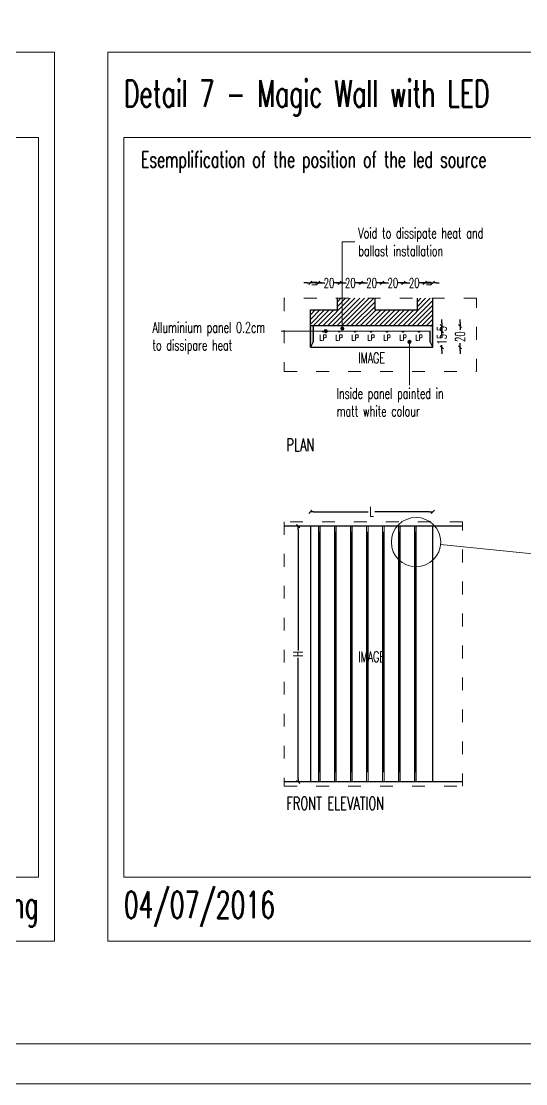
# Model space of a CAD drawing. Header units: millimetres. Extents: x 1734 to 22014, y 983 to 3953.
# Drawn here: x 14014 to 14487, y 983 to 1980 of the extents above; entities that cross this region are included whole.
import ezdxf

# ---------------------------------------------------------------- set-up
doc = ezdxf.new("R2010")
doc.units = ezdxf.units.MM
doc.linetypes.add('ACAD_ISO03W100', pattern=[30, 12, -18])
for name, color, linetype in [('1', 7, 'Continuous'), ('LD_base', 144, 'Continuous'), ('LD_beam', 240, 'Continuous'), ('LD_quote', 242, 'Continuous')]:
    doc.layers.add(name, color=color, linetype=linetype)
doc.layers.add('LD_light', color=240, linetype='Continuous', lineweight=5)
doc.layers.add('LD_text', color=7, linetype='Continuous', lineweight=9)
doc.styles.add('SIMPLEX', font='SIMPLEX.SHX', dxfattribs={"width": 0.65})
doc.dimstyles.new('Illuminazione 1_100', dxfattribs={"dimtxt": 9, "dimasz": 3, "dimexe": 0.05, "dimexo": 0.05, "dimgap": 1.5, "dimtad": 0, "dimdec": 0, "dimlfac": -1, "dimzin": 0, "dimdsep": 46, "dimtxsty": 'SIMPLEX', "dimblk": 'LINEET2S', "dimcen": 0, "dimdle": 0.1, "dimse1": 1, "dimse2": 1, "dimclrd": 7, "dimclrt": 256, "dimadec": 0, "dimazin": 0, "dimtfac": 1, "dimtdec": 0, "dimtix": 1, "dimtmove": 2, "dimatfit": 3, "dimldrblk": 'OBLIQUE', "dimfxl": 1, "dimtolj": 1, "dimarcsym": 0})

# ---------------------------------------------------------------- blocks, each defined once
blk = doc.blocks.new('a2')
at = {"layer": 'LD_text'}
for points in [[(-1485, -2100), (-1485, 0), (1485, 0), (1485, -2100)], [(-1437.5, -2062.5), (-1437.5, -37.5), (1437.5, -37.5), (1437.5, -2062.5)]]:
    blk.add_lwpolyline(points, close=True, dxfattribs=at)
blk = doc.blocks.new('LINEET2S')
blk.add_line((-1, 0), (0, 0))
at = {"color": 5}
blk.add_line((0.5, 0.5), (-0.5, -0.5), dxfattribs=at)
blk = doc.blocks.new('*D162')
at = {"layer": 'DEFPOINTS', "color": 0, "transparency": 16777216}
for p in [(14285, 1505.81), (14273.49, 1265.81), (14285, 1265.81)]:
    blk.add_point(p, dxfattribs=at)
at = {"layer": 'LD_quote', "color": 7, "lineweight": -2, "transparency": 16777216}
for p, q in [((14273.49, 1502.81), (14273.49, 1389.26)), ((14273.49, 1268.81), (14273.49, 1382.36))]:
    blk.add_line(p, q, dxfattribs=at)
at = {"layer": 'LD_quote', "color": 7, "lineweight": -2, "transparency": 16777216, "xscale": 3, "yscale": 3, "zscale": 3}
for p, rotation in [((14273.49, 1505.81), 90), ((14273.49, 1265.81), 270)]:
    blk.add_blockref('LINEET2S', p, dxfattribs=dict(at, rotation=rotation))
at = {"layer": 'LD_quote', "transparency": 16777216, "insert": (14273.49, 1385.81), "char_height": 9, "attachment_point": 5, "rotation": 90, "style": 'SIMPLEX'}
blk.add_mtext('\\A1;H', dxfattribs=at)
blk = doc.blocks.new('_Oblique')
at = {"color": 0, "linetype": 'ByBlock', "lineweight": -2}
blk.add_line((-0.5, -0.5), (0.5, 0.5), dxfattribs=at)
blk = doc.blocks.new('*D163')
at = {"layer": 'DEFPOINTS', "color": 0, "transparency": 16777216}
for p in [(14400, 1519.33), (14285, 1505.81), (14400, 1505.81)]:
    blk.add_point(p, dxfattribs=at)
at = {"layer": 'LD_quote', "color": 7, "lineweight": -2, "transparency": 16777216}
for p, q in [((14288, 1519.33), (14339.33, 1519.33)), ((14397, 1519.33), (14345.67, 1519.33))]:
    blk.add_line(p, q, dxfattribs=at)
at = {"layer": 'LD_quote', "color": 7, "lineweight": -2, "transparency": 16777216, "xscale": 3, "yscale": 3, "zscale": 3, "rotation": 180}
blk.add_blockref('LINEET2S', (14285, 1519.33), dxfattribs=at)
at = {"layer": 'LD_quote', "color": 7, "lineweight": -2, "transparency": 16777216, "xscale": 3, "yscale": 3, "zscale": 3}
blk.add_blockref('LINEET2S', (14400, 1519.33), dxfattribs=at)
at = {"layer": 'LD_quote', "transparency": 16777216, "insert": (14342.5, 1519.33), "char_height": 9, "attachment_point": 5, "style": 'SIMPLEX'}
blk.add_mtext('\\A1;L', dxfattribs=at)
blk = doc.blocks.new('*D164')
at = {"layer": 'DEFPOINTS', "color": 0, "transparency": 16777216}
for p in [(14312.5, 1734.04), (14292.5, 1713.09), (14312.5, 1713.09)]:
    blk.add_point(p, dxfattribs=at)
at = {"layer": 'LD_quote', "color": 7, "lineweight": -2, "transparency": 16777216}
for p, q in [((14289.5, 1734.04), (14286.5, 1734.04)), ((14292.5, 1734.04), (14296.26, 1734.04)), ((14312.5, 1734.04), (14308.74, 1734.04)), ((14315.5, 1734.04), (14318.5, 1734.04))]:
    blk.add_line(p, q, dxfattribs=at)
at = {"layer": 'LD_quote', "color": 7, "lineweight": -2, "transparency": 16777216, "xscale": 3, "yscale": 3, "zscale": 3}
blk.add_blockref('LINEET2S', (14292.5, 1734.04), dxfattribs=at)
at = {"layer": 'LD_quote', "color": 7, "lineweight": -2, "transparency": 16777216, "xscale": 3, "yscale": 3, "zscale": 3, "rotation": 180}
blk.add_blockref('LINEET2S', (14312.5, 1734.04), dxfattribs=at)
at = {"layer": 'LD_quote', "transparency": 16777216, "insert": (14302.5, 1734.04), "char_height": 9, "attachment_point": 5, "style": 'SIMPLEX'}
blk.add_mtext('\\A1;20', dxfattribs=at)
blk = doc.blocks.new('*D165')
at = {"layer": 'DEFPOINTS', "color": 0, "transparency": 16777216}
for p in [(14332.5, 1734.04), (14312.5, 1713.09), (14332.5, 1713.09)]:
    blk.add_point(p, dxfattribs=at)
at = {"layer": 'LD_quote', "color": 7, "lineweight": -2, "transparency": 16777216}
for p, q in [((14309.5, 1734.04), (14306.5, 1734.04)), ((14312.5, 1734.04), (14316.26, 1734.04)), ((14332.5, 1734.04), (14328.74, 1734.04)), ((14335.5, 1734.04), (14338.5, 1734.04))]:
    blk.add_line(p, q, dxfattribs=at)
at = {"layer": 'LD_quote', "color": 7, "lineweight": -2, "transparency": 16777216, "xscale": 3, "yscale": 3, "zscale": 3}
blk.add_blockref('LINEET2S', (14312.5, 1734.04), dxfattribs=at)
at = {"layer": 'LD_quote', "color": 7, "lineweight": -2, "transparency": 16777216, "xscale": 3, "yscale": 3, "zscale": 3, "rotation": 180}
blk.add_blockref('LINEET2S', (14332.5, 1734.04), dxfattribs=at)
at = {"layer": 'LD_quote', "transparency": 16777216, "insert": (14322.5, 1734.04), "char_height": 9, "attachment_point": 5, "style": 'SIMPLEX'}
blk.add_mtext('\\A1;20', dxfattribs=at)
blk = doc.blocks.new('*D166')
at = {"layer": 'DEFPOINTS', "color": 0, "transparency": 16777216}
for p in [(14352.5, 1734.04), (14332.5, 1713.09), (14352.5, 1713.09)]:
    blk.add_point(p, dxfattribs=at)
at = {"layer": 'LD_quote', "color": 7, "lineweight": -2, "transparency": 16777216}
for p, q in [((14329.5, 1734.04), (14326.5, 1734.04)), ((14332.5, 1734.04), (14336.26, 1734.04)), ((14352.5, 1734.04), (14348.74, 1734.04)), ((14355.5, 1734.04), (14358.5, 1734.04))]:
    blk.add_line(p, q, dxfattribs=at)
at = {"layer": 'LD_quote', "color": 7, "lineweight": -2, "transparency": 16777216, "xscale": 3, "yscale": 3, "zscale": 3}
blk.add_blockref('LINEET2S', (14332.5, 1734.04), dxfattribs=at)
at = {"layer": 'LD_quote', "color": 7, "lineweight": -2, "transparency": 16777216, "xscale": 3, "yscale": 3, "zscale": 3, "rotation": 180}
blk.add_blockref('LINEET2S', (14352.5, 1734.04), dxfattribs=at)
at = {"layer": 'LD_quote', "transparency": 16777216, "insert": (14342.5, 1734.04), "char_height": 9, "attachment_point": 5, "style": 'SIMPLEX'}
blk.add_mtext('\\A1;20', dxfattribs=at)
blk = doc.blocks.new('*D167')
at = {"layer": 'DEFPOINTS', "color": 0, "transparency": 16777216}
for p in [(14372.5, 1734.04), (14352.5, 1713.09), (14372.5, 1713.09)]:
    blk.add_point(p, dxfattribs=at)
at = {"layer": 'LD_quote', "color": 7, "lineweight": -2, "transparency": 16777216}
for p, q in [((14349.5, 1734.04), (14346.5, 1734.04)), ((14352.5, 1734.04), (14356.26, 1734.04)), ((14372.5, 1734.04), (14368.74, 1734.04)), ((14375.5, 1734.04), (14378.5, 1734.04))]:
    blk.add_line(p, q, dxfattribs=at)
at = {"layer": 'LD_quote', "color": 7, "lineweight": -2, "transparency": 16777216, "xscale": 3, "yscale": 3, "zscale": 3}
blk.add_blockref('LINEET2S', (14352.5, 1734.04), dxfattribs=at)
at = {"layer": 'LD_quote', "color": 7, "lineweight": -2, "transparency": 16777216, "xscale": 3, "yscale": 3, "zscale": 3, "rotation": 180}
blk.add_blockref('LINEET2S', (14372.5, 1734.04), dxfattribs=at)
at = {"layer": 'LD_quote', "transparency": 16777216, "insert": (14362.5, 1734.04), "char_height": 9, "attachment_point": 5, "style": 'SIMPLEX'}
blk.add_mtext('\\A1;20', dxfattribs=at)
blk = doc.blocks.new('*D168')
at = {"layer": 'DEFPOINTS', "color": 0, "transparency": 16777216}
for p in [(14392.5, 1734.04), (14372.5, 1713.09), (14392.5, 1713.09)]:
    blk.add_point(p, dxfattribs=at)
at = {"layer": 'LD_quote', "color": 7, "lineweight": -2, "transparency": 16777216}
for p, q in [((14369.5, 1734.04), (14366.5, 1734.04)), ((14372.5, 1734.04), (14376.26, 1734.04)), ((14392.5, 1734.04), (14388.74, 1734.04)), ((14395.5, 1734.04), (14398.5, 1734.04))]:
    blk.add_line(p, q, dxfattribs=at)
at = {"layer": 'LD_quote', "color": 7, "lineweight": -2, "transparency": 16777216, "xscale": 3, "yscale": 3, "zscale": 3}
blk.add_blockref('LINEET2S', (14372.5, 1734.04), dxfattribs=at)
at = {"layer": 'LD_quote', "color": 7, "lineweight": -2, "transparency": 16777216, "xscale": 3, "yscale": 3, "zscale": 3, "rotation": 180}
blk.add_blockref('LINEET2S', (14392.5, 1734.04), dxfattribs=at)
at = {"layer": 'LD_quote', "transparency": 16777216, "insert": (14382.5, 1734.04), "char_height": 9, "attachment_point": 5, "style": 'SIMPLEX'}
blk.add_mtext('\\A1;20', dxfattribs=at)
blk = doc.blocks.new('*D169')
at = {"layer": 'DEFPOINTS', "color": 0, "transparency": 16777216}
for p in [(14387.48, 1693.66), (14387.48, 1673.66), (14425.56, 1673.66)]:
    blk.add_point(p, dxfattribs=at)
at = {"layer": 'LD_quote', "color": 7, "lineweight": -2, "transparency": 16777216}
for p, q in [((14425.56, 1696.66), (14425.56, 1699.66)), ((14425.56, 1693.66), (14425.56, 1689.9)), ((14425.56, 1673.66), (14425.56, 1677.43)), ((14425.56, 1670.66), (14425.56, 1667.66))]:
    blk.add_line(p, q, dxfattribs=at)
at = {"layer": 'LD_quote', "color": 7, "lineweight": -2, "transparency": 16777216, "xscale": 3, "yscale": 3, "zscale": 3}
for p, rotation in [((14425.56, 1693.66), 270), ((14425.56, 1673.66), 90)]:
    blk.add_blockref('LINEET2S', p, dxfattribs=dict(at, rotation=rotation))
at = {"layer": 'LD_quote', "transparency": 16777216, "insert": (14425.56, 1683.66), "char_height": 9, "attachment_point": 5, "rotation": 90, "style": 'SIMPLEX'}
blk.add_mtext('\\A1;20', dxfattribs=at)
blk = doc.blocks.new('*D170')
at = {"layer": 'DEFPOINTS', "color": 0, "transparency": 16777216}
for p in [(14392.99, 1693.66), (14392.99, 1688.66), (14408.45, 1693.66)]:
    blk.add_point(p, dxfattribs=at)
at = {"layer": 'LD_quote', "color": 7, "lineweight": -2, "transparency": 16777216}
for p, q in [((14408.45, 1696.66), (14408.45, 1699.66)), ((14408.45, 1688.66), (14408.45, 1693.66)), ((14408.45, 1685.66), (14408.45, 1682.66))]:
    blk.add_line(p, q, dxfattribs=at)
at = {"layer": 'LD_quote', "color": 7, "lineweight": -2, "transparency": 16777216, "xscale": 3, "yscale": 3, "zscale": 3}
for p, rotation in [((14408.45, 1693.66), 270), ((14408.45, 1688.66), 90)]:
    blk.add_blockref('LINEET2S', p, dxfattribs=dict(at, rotation=rotation))
at = {"layer": 'LD_quote', "transparency": 16777216, "insert": (14408.45, 1691.16), "char_height": 9, "attachment_point": 5, "rotation": 90, "style": 'SIMPLEX'}
blk.add_mtext('\\A1;5', dxfattribs=at)
blk = doc.blocks.new('*D171')
at = {"layer": 'DEFPOINTS', "color": 0, "transparency": 16777216}
for p in [(14392.99, 1688.66), (14392.99, 1673.66), (14408.45, 1673.66)]:
    blk.add_point(p, dxfattribs=at)
at = {"layer": 'LD_quote', "color": 7, "lineweight": -2, "transparency": 16777216}
for p, q in [((14408.45, 1691.66), (14408.45, 1694.66)), ((14408.45, 1688.66), (14408.45, 1686.84)), ((14408.45, 1673.66), (14408.45, 1675.49)), ((14408.45, 1670.66), (14408.45, 1667.66))]:
    blk.add_line(p, q, dxfattribs=at)
at = {"layer": 'LD_quote', "color": 7, "lineweight": -2, "transparency": 16777216, "xscale": 3, "yscale": 3, "zscale": 3}
for p, rotation in [((14408.45, 1688.66), 270), ((14408.45, 1673.66), 90)]:
    blk.add_blockref('LINEET2S', p, dxfattribs=dict(at, rotation=rotation))
at = {"layer": 'LD_quote', "transparency": 16777216, "insert": (14408.45, 1681.16), "char_height": 9, "attachment_point": 5, "rotation": 90, "style": 'SIMPLEX'}
blk.add_mtext('\\A1;15', dxfattribs=at)
blk = doc.blocks.new('*D172')
at = {"layer": 'DEFPOINTS', "color": 0, "transparency": 16777216}
for p in [(14285, 1734.04), (14285, 1688.66), (14292.5, 1688.66)]:
    blk.add_point(p, dxfattribs=at)
at = {"layer": 'LD_quote', "color": 7, "lineweight": -2, "transparency": 16777216}
for p, q in [((14282, 1734.04), (14279, 1734.04)), ((14292.5, 1734.04), (14285, 1734.04)), ((14295.5, 1734.04), (14298.5, 1734.04))]:
    blk.add_line(p, q, dxfattribs=at)
at = {"layer": 'LD_quote', "color": 7, "lineweight": -2, "transparency": 16777216, "xscale": 3, "yscale": 3, "zscale": 3}
blk.add_blockref('LINEET2S', (14285, 1734.04), dxfattribs=at)
at = {"layer": 'LD_quote', "color": 7, "lineweight": -2, "transparency": 16777216, "xscale": 3, "yscale": 3, "zscale": 3, "rotation": 180}
blk.add_blockref('LINEET2S', (14292.5, 1734.04), dxfattribs=at)
at = {"layer": 'LD_quote', "transparency": 16777216, "insert": (14288.75, 1734.04), "char_height": 9, "attachment_point": 5, "style": 'SIMPLEX'}
blk.add_mtext('\\A1;=', dxfattribs=at)
blk = doc.blocks.new('*D173')
at = {"layer": 'DEFPOINTS', "color": 0, "transparency": 16777216}
for p in [(14400, 1734.04), (14392.5, 1688.66), (14400, 1688.66)]:
    blk.add_point(p, dxfattribs=at)
at = {"layer": 'LD_quote', "color": 7, "lineweight": -2, "transparency": 16777216}
for p, q in [((14389.5, 1734.04), (14386.5, 1734.04)), ((14392.5, 1734.04), (14400, 1734.04)), ((14403, 1734.04), (14406, 1734.04))]:
    blk.add_line(p, q, dxfattribs=at)
at = {"layer": 'LD_quote', "color": 7, "lineweight": -2, "transparency": 16777216, "xscale": 3, "yscale": 3, "zscale": 3}
blk.add_blockref('LINEET2S', (14392.5, 1734.04), dxfattribs=at)
at = {"layer": 'LD_quote', "color": 7, "lineweight": -2, "transparency": 16777216, "xscale": 3, "yscale": 3, "zscale": 3, "rotation": 180}
blk.add_blockref('LINEET2S', (14400, 1734.04), dxfattribs=at)
at = {"layer": 'LD_quote', "transparency": 16777216, "insert": (14396.25, 1734.04), "char_height": 9, "attachment_point": 5, "style": 'SIMPLEX'}
blk.add_mtext('\\A1;=', dxfattribs=at)
blk = doc.blocks.new('A$C4D103354')
at = {"layer": 'LD_text'}
blk.add_hatch(color=256, dxfattribs=at).paths.add_polyline_path([(0, 3.5, 1), (7, 3.5, 1)])
blk.add_circle((3.5, 3.5), 3.5, dxfattribs=at)
blk = doc.blocks.new('profiloosrampiccolo')
at = {"layer": 'LD_light'}
h = blk.add_hatch(dxfattribs=at)
h.set_pattern_fill('ANSI31', color=256, scale=0.5)
h.set_pattern_definition([(45, (-1923.995744, 106.14972), (-0.0441941738, 0.0441941738), [])])
h.paths.add_polyline_path([(0, 0), (0.59, 0, 0.198912), (0.61, 0.01), (0.73, 0.12, 0.198912), (0.73, 0.14), (0.73, 0.25, -1), (0.73, 0.36), (0.73, 0.67, -0.542182), (0.69, 0.75), (0.73, 0.75), (0.73, 0.94, 0.414214), (0.71, 0.97), (0.67, 0.97, 0.291222), (0.65, 0.96), (0.55, 0.75, 0.349322), (0.56, 0.72), (0.59, 0.7, -0.230724), (0.6, 0.68), (0.6, 0.29), (0, 0.29), (-0.6, 0.29), (-0.6, 0.68, -0.230724), (-0.59, 0.7), (-0.56, 0.72, 0.349322), (-0.55, 0.75), (-0.65, 0.96, 0.291222), (-0.67, 0.97), (-0.71, 0.97, 0.414214), (-0.74, 0.94), (-0.74, 0.75), (-0.69, 0.75, -0.542182), (-0.74, 0.67), (-0.74, 0.36, -1), (-0.74, 0.25), (-0.74, 0.14, 0.198912), (-0.73, 0.12), (-0.61, 0.01, 0.198912), (-0.59, 0)])
for p, q in [((-0.74, 0.75), (-0.74, 0.94)), ((-0.69, 0.75), (-0.74, 0.75)), ((-0.74, 0.36), (-0.74, 0.67)), ((-0.74, 0.14), (-0.74, 0.25)), ((-0.73, 0.12), (-0.61, 0.01)), ((-0.67, 0.97), (-0.71, 0.97)), ((-0.55, 0.75), (-0.65, 0.96)), ((-0.6, 0.68), (-0.6, 0.29)), ((-0.6, 0.29), (0, 0.29)), ((-0.56, 0.72), (-0.59, 0.7)), ((-0.59, 0), (0, 0)), ((0.6, 0.29), (0, 0.29)), ((0.59, 0), (0, 0)), ((0.55, 0.75), (0.65, 0.96)), ((0.56, 0.72), (0.59, 0.7)), ((0.6, 0.68), (0.6, 0.29)), ((0.73, 0.12), (0.61, 0.01)), ((0.67, 0.97), (0.71, 0.97)), ((0.69, 0.75), (0.73, 0.75)), ((0.73, 0.75), (0.73, 0.94)), ((0.73, 0.36), (0.73, 0.67)), ((0.73, 0.14), (0.73, 0.25))]:
    blk.add_line(p, q, dxfattribs=at)
for centre, radius, start, end in [((-0.74, 0.72), 0.0536, 270, 23.86295), ((-0.74, 0.31), 0.0536, 270, 90), ((-0.71, 0.94), 0.0251, 90, 180), ((-0.71, 0.14), 0.0251, 180, 225), ((-0.67, 0.94), 0.0251, 25.05322, 90), ((-0.59, 0.03), 0.0251, 225, 270), ((-0.57, 0.68), 0.0251, 128.03147, 180), ((-0.57, 0.74), 0.0251, 308.03147, 25.05322), ((0.57, 0.74), 0.0251, 154.94678, 231.96853), ((0.57, 0.68), 0.0251, 0, 51.96853), ((0.59, 0.03), 0.0251, 270, 315), ((0.67, 0.94), 0.0251, 90, 154.94678), ((0.73, 0.72), 0.0536, 156.13705, 270), ((0.73, 0.31), 0.0536, 90, 270), ((0.71, 0.94), 0.0251, 0, 90), ((0.71, 0.14), 0.0251, 315, 0)]:
    blk.add_arc(centre, radius, start, end, dxfattribs=at)
blk = doc.blocks.new('protect')
at = {"layer": 'LD_light'}
h = blk.add_hatch(dxfattribs=at)
h.set_pattern_fill('DOTS', color=256, scale=0.5, angle=180)
h.set_pattern_definition([(180, (80.781466, 146.167862), (-0.015625, -0.03125), [0, -0.03125])])
h.paths.add_polyline_path([(-0.22, 0.35, 0.414214), (-0.27, 0.4), (-0.3, 0.4), (-0.3, -0.4), (-0.27, -0.4, 0.414214), (-0.22, -0.35)])
h = blk.add_hatch(color=256, dxfattribs=at)
h.dxf.hatch_style = 1
h.paths.add_polyline_path([(-0.22, -0.15), (-0.28, -0.15), (-0.28, 0.15), (-0.22, 0.15)])
for p, q in [((-0.12, 0.4), (-0.1, 0.4)), ((-0.12, 0.4), (-0.12, -0.4)), ((-0.1, 0.4), (-0.1, -0.4)), ((-0.12, -0.4), (-0.1, -0.4))]:
    blk.add_line(p, q, dxfattribs=at)
for points in [[(0, -0.55), (-0.3, -0.55), (-0.3, 0.55), (0, 0.55)], [(-0.22, -0.15), (-0.28, -0.15), (-0.28, 0.15), (-0.22, 0.15)]]:
    blk.add_lwpolyline(points, close=True, dxfattribs=at)
blk.add_lwpolyline([(-0.3, -0.4), (-0.27, -0.4, 0.414214), (-0.22, -0.35), (-0.22, 0.35, 0.414214), (-0.27, 0.4), (-0.3, 0.4)], format="xyb", dxfattribs=at)
blk = doc.blocks.new('lp')
at = {"layer": 'LD_beam', "rotation": 89.99999999999999}
blk.add_blockref('protect', (0, -0.3), dxfattribs=at)
at = {"layer": 'LD_quote', "rotation": 180}
blk.add_blockref('profiloosrampiccolo', (0, 0), dxfattribs=at)
at = {"layer": 'LD_light', "linetype": 'Continuous', "lineweight": 0, "insert": (0, -5.93), "char_height": 5.394, "attachment_point": 5, "style": 'SIMPLEX'}
blk.add_mtext_dynamic_manual_height_columns('LP', width=264.7307, gutter_width=1, heights=[0], dxfattribs=at)
blk = doc.blocks.new('*U84')
at = {"layer": '1'}
blk.add_blockref('lp', (0, 0), dxfattribs=at)
blk = doc.blocks.new('*U85')
at = {"layer": '1', "color": 0, "linetype": 'ByBlock', "lineweight": -2}
for p in [(0, 0), (15, 0), (30, 0), (45, 0), (60, 0), (75, 0), (90, 0)]:
    blk.add_blockref('*U84', p, dxfattribs=at)
blk = doc.blocks.new('*U86')
at = {"layer": 'LD_light'}
for p, q in [((-0.74, -111.5), (-0.74, 128.5)), ((-0.65, -111.5), (-0.65, 128.5)), ((0.65, -111.5), (0.65, 128.5)), ((0.74, -111.5), (0.74, 128.5))]:
    blk.add_line(p, q, dxfattribs=at)
blk = doc.blocks.new('*U87')
at = {"layer": '1', "color": 0, "linetype": 'ByBlock', "lineweight": -2}
for p in [(0, 0), (15, 0), (30, 0), (45, 0), (60, 0), (75, 0), (90, 0)]:
    blk.add_blockref('*U86', p, dxfattribs=at)
blk = doc.blocks.new('modulo di protect')
at = {"layer": 'LD_light'}
h = blk.add_hatch(color=256, dxfattribs=at)
h.dxf.hatch_style = 1
h.paths.add_polyline_path([(-13.5, 0.15), (-14, 0.15), (-14, -0.15), (-13.5, -0.15)])
h = blk.add_hatch(color=256, dxfattribs=at)
h.dxf.hatch_style = 1
h.paths.add_polyline_path([(-11, 0.15), (-11.5, 0.15), (-11.5, -0.15), (-11, -0.15)])
h = blk.add_hatch(color=256, dxfattribs=at)
h.dxf.hatch_style = 1
h.paths.add_polyline_path([(-8.5, 0.15), (-9, 0.15), (-9, -0.15), (-8.5, -0.15)])
h = blk.add_hatch(color=256, dxfattribs=at)
h.dxf.hatch_style = 1
h.paths.add_polyline_path([(-6, 0.15), (-6.5, 0.15), (-6.5, -0.15), (-6, -0.15)])
h = blk.add_hatch(color=256, dxfattribs=at)
h.dxf.hatch_style = 1
h.paths.add_polyline_path([(-3.5, 0.15), (-4, 0.15), (-4, -0.15), (-3.5, -0.15)])
h = blk.add_hatch(color=256, dxfattribs=at)
h.dxf.hatch_style = 1
h.paths.add_polyline_path([(-1, 0.15), (-1.5, 0.15), (-1.5, -0.15), (-1, -0.15)])
for p, q in [((-15, 0.55), (0, 0.55)), ((-15, 0.55), (-15, -0.55)), ((-15, 0.4), (0, 0.4)), ((-15, -0.4), (0, -0.4))]:
    blk.add_line(p, q, dxfattribs=at)
for points in [[(-15, 0.55), (0, 0.55), (0, -0.55), (-15, -0.55)], [(-14, 0.15), (-13.5, 0.15), (-13.5, -0.15), (-14, -0.15)], [(-11.5, 0.15), (-11, 0.15), (-11, -0.15), (-11.5, -0.15)], [(-9, 0.15), (-8.5, 0.15), (-8.5, -0.15), (-9, -0.15)], [(-6.5, 0.15), (-6, 0.15), (-6, -0.15), (-6.5, -0.15)], [(-4, 0.15), (-3.5, 0.15), (-3.5, -0.15), (-4, -0.15)], [(-1.5, 0.15), (-1, 0.15), (-1, -0.15), (-1.5, -0.15)]]:
    blk.add_lwpolyline(points, close=True, dxfattribs=at)
blk = doc.blocks.new('*U88')
at = {"layer": 'LD_beam', "rotation": 90}
blk.add_blockref('modulo di protect', (0, 7.5), dxfattribs=at)
blk = doc.blocks.new('*U89')
at = {"layer": 'LD_light', "color": 0, "linetype": 'ByBlock', "lineweight": -2}
for p in [(0, 0), (15, 0), (30, 0), (45, 0), (60, 0), (75, 0), (90, 0), (0, -15), (15, -15), (30, -15), (45, -15), (60, -15), (75, -15), (90, -15), (0, -30), (15, -30), (30, -30), (45, -30), (60, -30), (75, -30), (90, -30), (0, -45), (15, -45), (30, -45), (45, -45), (60, -45), (75, -45), (90, -45), (0, -60), (15, -60), (30, -60), (45, -60), (60, -60), (75, -60), (90, -60), (0, -75), (15, -75), (30, -75), (45, -75), (60, -75), (75, -75), (90, -75), (0, -90), (15, -90), (30, -90), (45, -90), (60, -90), (75, -90), (90, -90), (0, -105), (15, -105), (30, -105), (45, -105), (60, -105), (75, -105), (90, -105), (0, -120), (15, -120), (30, -120), (45, -120), (60, -120), (75, -120), (90, -120), (0, -135), (15, -135), (30, -135), (45, -135), (60, -135), (75, -135), (90, -135), (0, -150), (15, -150), (30, -150), (45, -150), (60, -150), (75, -150), (90, -150), (0, -165), (15, -165), (30, -165), (45, -165), (60, -165), (75, -165), (90, -165), (0, -180), (15, -180), (30, -180), (45, -180), (60, -180), (75, -180), (90, -180), (0, -195), (15, -195), (30, -195), (45, -195), (60, -195), (75, -195), (90, -195), (0, -210), (15, -210), (30, -210), (45, -210), (60, -210), (75, -210), (90, -210)]:
    blk.add_blockref('*U88', p, dxfattribs=at)

msp = doc.modelspace()

# ---------------------------------------------------------------- hatches: boundary and pattern name
at = {"layer": 'LD_base'}
h = msp.add_hatch(dxfattribs=at)
h.set_pattern_fill('ANSI31', color=256, scale=25, style=0)
h.set_pattern_definition([(45, (-38419.3395, -11291.6702), (-2.2097087, 2.2097087), [])])
h.paths.add_polyline_path([(14400.001, 1719.587), (14385.501, 1719.587), (14385.501, 1708.665), (14345.501, 1708.665), (14345.501, 1719.587), (14310.501, 1719.587), (14310.501, 1708.665), (14285.001, 1708.665), (14285.001, 1693.665), (14295.501, 1693.665), (14400.001, 1693.665)])
for points in [[(14285.001, 1673.665), (14287.501, 1678.665), (14287.501, 1693.665), (14285.001, 1693.665)], [(14397.501, 1678.665), (14400.001, 1673.665), (14400.001, 1693.665), (14397.501, 1693.665), (14397.501, 1686.165)]]:
    msp.add_hatch(color=256, dxfattribs=at).paths.add_polyline_path(points)

# ---------------------------------------------------------------- linework, layer by layer
for p, q in [((14400.001, 1673.665), (14400.001, 1719.587)), ((14397.501, 1678.665), (14397.501, 1688.665)), ((14400.001, 1673.665), (14397.501, 1678.665)), ((14285.001, 1673.665), (14400.001, 1673.665))]:
    msp.add_line(p, q, dxfattribs=at)
for points in [[(14285.001, 1708.665), (14310.501, 1708.665), (14310.501, 1719.587)], [(14345.501, 1719.587), (14345.501, 1708.665), (14385.501, 1708.665), (14385.501, 1719.587)], [(14285.001, 1673.665), (14285.001, 1708.665)], [(14287.501, 1693.665), (14287.501, 1678.665), (14285.001, 1673.665)], [(14400.001, 1693.665), (14285.001, 1693.665)], [(14427.962, 1505.808), (14260.519, 1505.808)], [(14285.001, 1505.808), (14285.001, 1265.808)], [(14400.001, 1265.808), (14400.001, 1505.808)], [(14427.962, 1265.808), (14260.519, 1265.808)]]:
    msp.add_lwpolyline(points, dxfattribs=at)
at = {"layer": 'LD_light', "linetype": 'Continuous', "lineweight": 0}
for p, q in [((14397.501, 1688.865), (14287.501, 1688.865)), ((14397.501, 1688.665), (14287.501, 1688.665))]:
    msp.add_line(p, q, dxfattribs=at)
at = {"layer": 'LD_text', "color": 0}
for p, q in [((14315.001, 1691.165), (14315.001, 1772.527)), ((14315.001, 1772.527), (14326.667, 1772.527)), ((14257.597, 1688.808), (14299.513, 1688.808))]:
    msp.add_line(p, q, dxfattribs=at)
at = {"layer": 'LD_text'}
for p, q in [((14378.06, 1678.665), (14378.06, 1638.11)), ((14587.379, 1470.396), (14407.286, 1488.524))]:
    msp.add_line(p, q, dxfattribs=at)
for points in [[(13218.32, 1950.548), (14044.809, 1950.548), (14044.809, 1116.52), (13218.32, 1116.52)], [(14094.809, 1950.548), (15459.139, 1950.548), (15459.139, 1116.469), (14094.809, 1116.469)], [(13233.32, 1870.548), (14029.809, 1870.548), (14029.809, 1176.469), (13233.32, 1176.469)], [(14109.809, 1870.548), (15444.139, 1870.548), (15444.139, 1176.469), (14109.809, 1176.469)]]:
    msp.add_lwpolyline(points, close=True, dxfattribs=at)
at = {"layer": 'LD_text', "linetype": 'ACAD_ISO03W100'}
for points in [[(14440.98, 1719.587), (14260.519, 1719.587), (14260.519, 1650.792), (14440.98, 1650.792)], [(14427.962, 1509.808), (14260.519, 1509.808), (14260.519, 1261.808), (14427.962, 1261.808)]]:
    msp.add_lwpolyline(points, close=True, dxfattribs=at)
at = {"layer": 'LD_text'}
msp.add_circle((14384.24, 1490.843), 23.162, dxfattribs=at)

# ---------------------------------------------------------------- block references
at = {"layer": '1'}
for name, p in [('*U85', (14297.001, 1688.665)), ('*U87', (14293.5, 1377.308))]:
    msp.add_blockref(name, p, dxfattribs=at)
at = {"layer": 'LD_light'}
msp.add_blockref('*U89', (14293.5, 1492.756), dxfattribs=at)
at = {"layer": 'LD_text'}
msp.add_blockref('a2', (14588.729, 3082.667), dxfattribs=at)
at = {"layer": 'LD_text', "xscale": 0.4374960433123942, "yscale": 0.4374960433123942, "zscale": 0.4374960433123942}
for p in [(14297.927, 1687.334), (14313.469, 1689.634), (14376.529, 1677.134)]:
    msp.add_blockref('A$C4D103354', p, dxfattribs=at)

# ---------------------------------------------------------------- texts
at = {"layer": 'LD_base', "char_height": 10, "attachment_point": 5, "style": 'SIMPLEX'}
for insert in [(14342.501, 1663.665), (14342.501, 1383.308)]:
    msp.add_mtext('IMAGE', dxfattribs=dict(at, insert=insert))
at = {"layer": 'LD_text', "style": 'SIMPLEX'}
for s, insert, char_height, width, attachment_point in [('Detail 7 - Magic Wall with LED', (14109.809, 1924.177), 25, 1994.336, 1), ('Esemplification of the position of the led source', (14126.039, 1857.301), 15, 448.57348, 1), ('{\\C7;04/07/2016}', (14109.809, 1146.469), 25, 426.04326, 4), ('{\\C7;not constructive drawing}', (14029.809, 1146.511), 25, 426.04326, 6)]:
    msp.add_mtext(s, dxfattribs=dict(at, insert=insert, char_height=char_height, width=width, attachment_point=attachment_point))
at = {"layer": 'LD_text', "color": 0, "char_height": 10, "attachment_point": 4, "style": 'SIMPLEX'}
for s, insert, width in [('{\\C7;Void to dissipate heat and ballast installation}', (14330.001, 1772.527), 135.24411), ('{\\C7;Alluminium panel 0.2cm\\Pto dissipare heat}', (14136.692, 1682.348), 148.30679), ('Inside panel painted in matt white colour', (14309.673, 1622.059), 135.24411)]:
    msp.add_mtext(s, dxfattribs=dict(at, insert=insert, width=width))
at = {"layer": 'LD_text', "color": 7, "char_height": 12, "width": 134.51498, "attachment_point": 1, "style": 'SIMPLEX'}
for s, insert in [('PLAN', (14262.547, 1588.102)), ('FRONT ELEVATION', (14262.547, 1251.808))]:
    msp.add_mtext(s, dxfattribs=dict(at, insert=insert))

# ---------------------------------------------------------------- dimensions: what is measured, and where the dimension line sits
at = {"layer": 'LD_quote'}
for base, p1, p2, text, picture, middle in [((14285.001, 1734.042), (14292.501, 1688.665), (14285.001, 1688.665), '=', '*D172', (14288.751, 1734.042)), ((14400.001, 1734.042), (14392.501, 1688.665), (14400.001, 1688.665), '=', '*D173', (14396.251, 1734.042)), ((14400.001, 1519.331), (14285.001, 1505.808), (14400.001, 1505.808), 'L', '*D163', (14342.501, 1519.331))]:
    dim = msp.add_linear_dim(base=base, p1=p1, p2=p2, text=text, dimstyle='Illuminazione 1_100', dxfattribs=at)
    dim.commit()
    dim.dimension.update_dxf_attribs({"geometry": picture, "text_midpoint": middle})
for base, p1, p2, picture, middle in [((14312.501, 1734.042), (14292.501, 1713.085), (14312.501, 1713.085), '*D164', (14302.501, 1734.042)), ((14332.501, 1734.042), (14312.501, 1713.085), (14332.501, 1713.085), '*D165', (14322.501, 1734.042)), ((14352.501, 1734.042), (14332.501, 1713.085), (14352.501, 1713.085), '*D166', (14342.501, 1734.042)), ((14372.501, 1734.042), (14352.501, 1713.085), (14372.501, 1713.085), '*D167', (14362.501, 1734.042)), ((14392.501, 1734.042), (14372.501, 1713.085), (14392.501, 1713.085), '*D168', (14382.501, 1734.042))]:
    dim = msp.add_linear_dim(base=base, p1=p1, p2=p2, dimstyle='Illuminazione 1_100', dxfattribs=at)
    dim.commit()
    dim.dimension.update_dxf_attribs({"geometry": picture, "text_midpoint": middle})
for base, p1, p2, picture, middle in [((14425.564, 1673.665), (14387.477, 1693.665), (14387.477, 1673.665), '*D169', (14425.564, 1683.665)), ((14408.447, 1693.665), (14392.994, 1688.665), (14392.994, 1693.665), '*D170', (14408.447, 1691.165)), ((14408.447, 1673.665), (14392.994, 1688.665), (14392.994, 1673.665), '*D171', (14408.447, 1681.165))]:
    dim = msp.add_linear_dim(base=base, p1=p1, p2=p2, angle=90, dimstyle='Illuminazione 1_100', dxfattribs=at)
    dim.commit()
    dim.dimension.update_dxf_attribs({"geometry": picture, "text_midpoint": middle})
dim = msp.add_linear_dim(base=(14273.489, 1265.808), p1=(14285.001, 1505.808), p2=(14285.001, 1265.808), angle=90, text='H', dimstyle='Illuminazione 1_100', dxfattribs=at)
dim.commit()
dim.dimension.update_dxf_attribs({"geometry": '*D162', "text_midpoint": (14273.489, 1385.808)})

doc.saveas('drawing.dxf')
